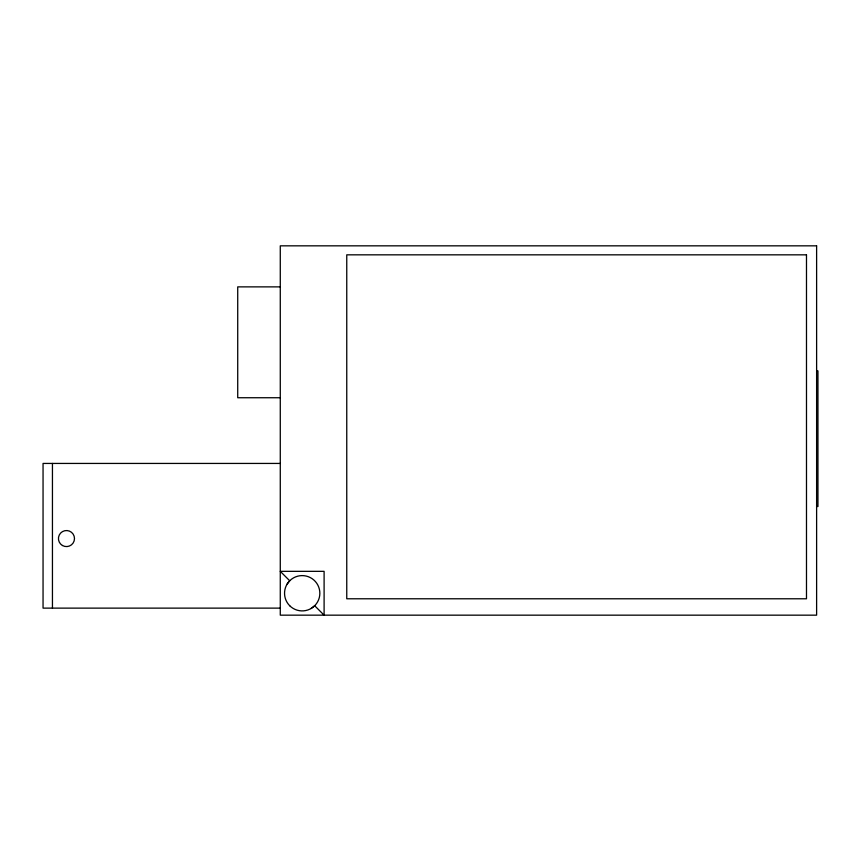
<?xml version="1.0" encoding="UTF-8"?>
<svg xmlns="http://www.w3.org/2000/svg" width="861" height="861" viewBox="0 0 861 861"><rect width="100%" height="100%" fill="white"/><g stroke="black" fill="none" stroke-linecap="round" stroke-linejoin="round"><path stroke-width="1.29" d="M286.896 584.425L289.705 580.766L280.277 571.338L324.102 571.338L324.102 615.163L314.674 605.735L311.025 608.544M280.277 286.874L237.722 286.874L237.722 397.739L280.277 397.739M816.615 370.93L817.95 370.93L817.95 506.505L816.615 506.505M280.277 463.433L43.05 463.433L43.05 608.124L280.277 608.124M52.446 463.433L52.446 608.124M816.615 245.837L280.277 245.837L280.277 615.163L816.615 615.163L816.615 245.837M806.488 254.834L346.757 254.834L346.757 598.782L806.488 598.782L806.488 254.834M289.705 605.735A17.661 17.661 0 0 0 319.248 597.825A17.661 17.661 0 0 0 297.626 576.203A17.661 17.661 0 0 0 289.705 605.735M62.455 545.508A8.018 8.018 0 0 0 74.487 538.566A8.018 8.018 0 0 0 62.455 531.614A8.018 8.018 0 0 0 62.455 545.508"/></g></svg>
